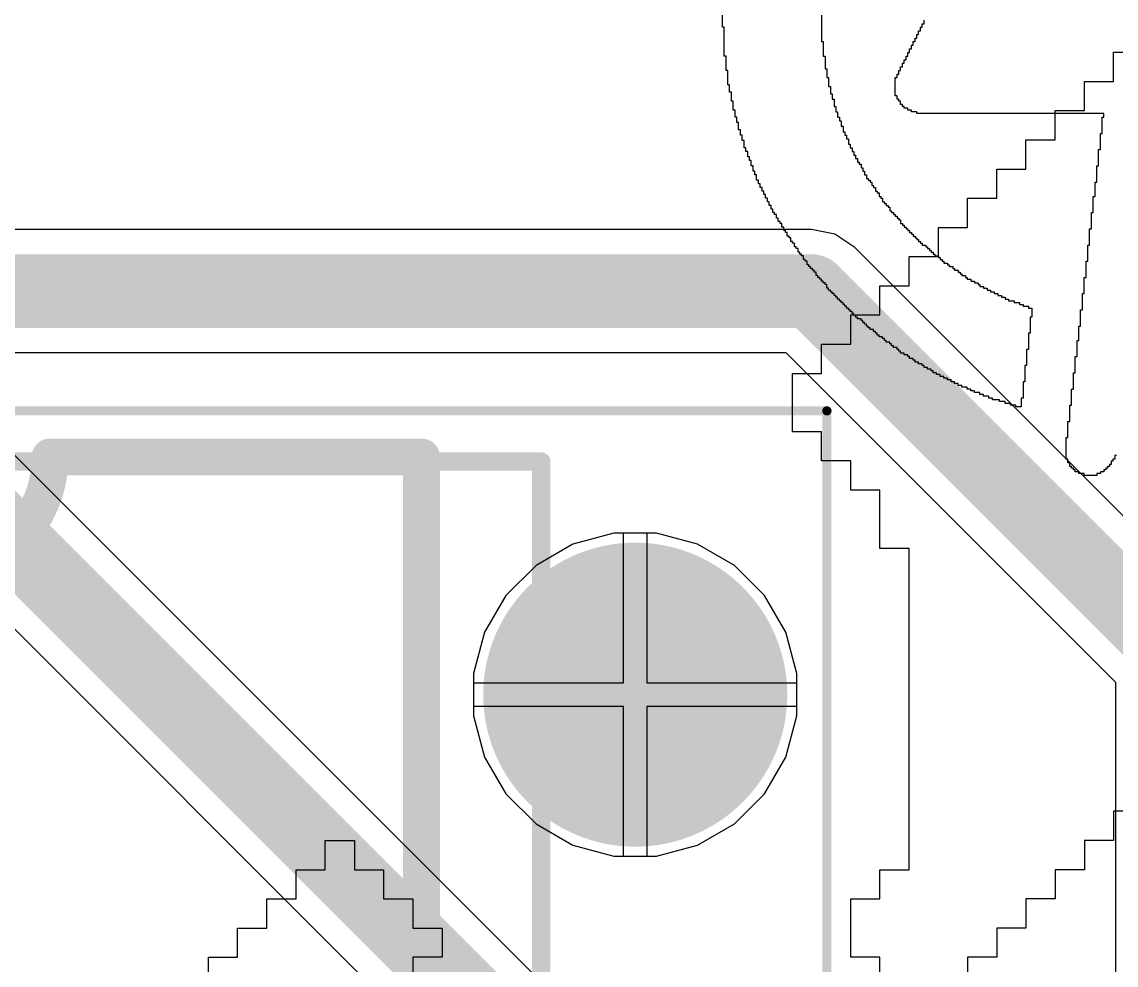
# Model space of a CAD drawing. Header units: inches. Extents: x 1.37 to 7.44, y 1.69 to 5.2.
# Drawn here: x 7.0268 to 7.2606, y 4.3048 to 4.5063 of the extents above; entities that cross this region are included whole.
import ezdxf

# ---------------------------------------------------------------- set-up
doc = ezdxf.new("R2010")
doc.units = ezdxf.units.IN
doc.header["$MEASUREMENT"] = 0
for name, color, linetype in [('Bottom Layer', 5, 'Continuous'), ('Bottom Overlay', 54, 'Continuous'), ('Bottom Solder', 6, 'Continuous'), ('Multi-Layer', 9, 'Continuous'), ('Pad Holes', 156, 'Continuous'), ('Top 3D Body', 56, 'Continuous'), ('Top Courtyard', 56, 'Continuous'), ('Top Layer', 1, 'Continuous'), ('Top Overlay', 2, 'Continuous'), ('Top Solder', 216, 'Continuous')]:
    doc.layers.add(name, color=color, linetype=linetype)

# ---------------------------------------------------------------- blocks, each defined once
blk = doc.blocks.new('P0008A_10')
at = {"layer": 'Bottom Layer'}
h = blk.add_hatch(color=5, dxfattribs=at)
edge = h.paths.add_edge_path()
edge.add_arc((0.15, 0.15), 0.02953, 0, 360)
at = {"layer": 'Bottom Solder'}
h = blk.add_hatch(color=6, dxfattribs=at)
edge = h.paths.add_edge_path()
edge.add_arc((0.15, 0.15), 0.03248, 0, 360)
at = {"layer": 'Multi-Layer'}
h = blk.add_hatch(color=9, dxfattribs=at)
edge = h.paths.add_edge_path()
edge.add_arc((0.15, 0.15), 0.02953, 0, 360)
at = {"layer": 'Pad Holes'}
h = blk.add_hatch(color=7, dxfattribs=at)
edge = h.paths.add_edge_path()
edge.add_arc((0.15, 0.15), 0.01772, 0, 360)
at = {"layer": 'Top Layer'}
h = blk.add_hatch(color=1, dxfattribs=at)
edge = h.paths.add_edge_path()
edge.add_arc((0.15, 0.15), 0.02953, 0, 360)
at = {"layer": 'Top Solder'}
h = blk.add_hatch(color=216, dxfattribs=at)
edge = h.paths.add_edge_path()
edge.add_arc((0.15, 0.15), 0.03248, 0, 360)
at = {"layer": 'Top 3D Body'}
for points in [[(-0.12992, 0.1998, 0.00394, 0.00394, 0), (0.12992, 0.1998, 0.00394, 0.00394, 0)], [(0.12992, -0.1998, 0.00394, 0.00394, 0), (0.12992, 0.1998, 0.00394, 0.00394, 0)]]:
    blk.add_lwpolyline(points, format="xyseb", dxfattribs=at)
blk.add_lwpolyline([(0.12894, 0.1998, 0.00197, 0.00197, 1), (0.13091, 0.1998, 0.00197, 0.00197, 1)], format="xyseb", close=True, dxfattribs=at)
blk.add_lwpolyline([(0.12894, 0.1998, 0.00197, 0.00197, 1), (0.13091, 0.1998, 0.00197, 0.00197, 1)], format="xyseb", close=True, dxfattribs=at)
at = {"layer": 'Top Courtyard'}
for points in [[(-0.19094, 0.21063, 0.00197, 0.00197, 0), (0.19094, 0.21063, 0.00197, 0.00197, 0)], [(0.19094, -0.21063, 0.00197, 0.00197, 0), (0.19094, 0.21063, 0.00197, 0.00197, 0)]]:
    blk.add_lwpolyline(points, format="xyseb", dxfattribs=at)
blk.add_lwpolyline([(0.19045, 0.21063, 0.000984, 0.000984, 1), (0.19144, 0.21063, 0.000984, 0.000984, 1)], format="xyseb", close=True, dxfattribs=at)
blk.add_lwpolyline([(0.19045, 0.21063, 0.000984, 0.000984, 1), (0.19144, 0.21063, 0.000984, 0.000984, 1)], format="xyseb", close=True, dxfattribs=at)
at = {"layer": 'Top Overlay'}
for points in [[(0.025, 0.20079, 0.00787, 0.00787, -1), (-0.025, 0.20079, 0.00787, 0.00787, 0)], [(0.025, 0.20079, 0.00787, 0.00787, 0), (0.10433, 0.20079, 0.00787, 0.00787, 0)], [(0.10433, -0.20079, 0.00787, 0.00787, 0), (0.10433, 0.20079, 0.00787, 0.00787, 0)]]:
    blk.add_lwpolyline(points, format="xyseb", dxfattribs=at)
for points in [[(0.02303, 0.20079, 0.00394, 0.00394, 1), (0.02697, 0.20079, 0.00394, 0.00394, 1)], [(0.02303, 0.20079, 0.00394, 0.00394, 1), (0.02697, 0.20079, 0.00394, 0.00394, 1)], [(0.10236, 0.20079, 0.00394, 0.00394, 1), (0.1063, 0.20079, 0.00394, 0.00394, 1)], [(0.10236, 0.20079, 0.00394, 0.00394, 1), (0.1063, 0.20079, 0.00394, 0.00394, 1)]]:
    blk.add_lwpolyline(points, format="xyseb", close=True, dxfattribs=at)

msp = doc.modelspace()

# ---------------------------------------------------------------- linework, layer by layer
at = {"layer": 'Bottom Layer'}
for p, q in [((7.14437, 4.29467), (7.02474, 4.4143)), ((7.00233, 4.39958), (7.1258, 4.27611)), ((7.15333, 4.39713), (7.14455, 4.39477)), ((7.16242, 4.39713), (7.15333, 4.39713)), ((7.1712, 4.39477), (7.16242, 4.39713)), ((7.14455, 4.39477), (7.13667, 4.39023)), ((7.17907, 4.39023), (7.1712, 4.39477)), ((7.13667, 4.39023), (7.13025, 4.3838)), ((7.1855, 4.3838), (7.17907, 4.39023)), ((7.13025, 4.3838), (7.1257, 4.37593)), ((7.19005, 4.37593), (7.1855, 4.3838)), ((7.1257, 4.37593), (7.12335, 4.36714)), ((7.1924, 4.36714), (7.19005, 4.37593)), ((7.12335, 4.36714), (7.12335, 4.35805)), ((7.1924, 4.35805), (7.1924, 4.36714)), ((7.12335, 4.35805), (7.1257, 4.34927)), ((7.19005, 4.34927), (7.1924, 4.35805)), ((7.1257, 4.34927), (7.13025, 4.3414)), ((7.1855, 4.3414), (7.19005, 4.34927)), ((7.13025, 4.3414), (7.13667, 4.33497)), ((7.17907, 4.33497), (7.1855, 4.3414)), ((7.13667, 4.33497), (7.14455, 4.33042)), ((7.1712, 4.33042), (7.17907, 4.33497)), ((7.14455, 4.33042), (7.15333, 4.32807)), ((7.16242, 4.32807), (7.1712, 4.33042)), ((7.15333, 4.32807), (7.16242, 4.32807))]:
    msp.add_line(p, q, dxfattribs=at)
msp.add_lwpolyline([(7.01161, 4.40886, 0.01575, 0.01575, 0), (7.15787, 4.2626, 0.01575, 0.01575, 0)], format="xyseb", dxfattribs=at)
at = {"layer": 'Bottom Overlay'}
for p, q in [((7.26005, 4.49362), (7.26005, 4.49985)), ((7.26005, 4.49985), (7.26629, 4.49985)), ((7.25382, 4.48738), (7.25382, 4.49362)), ((7.25382, 4.49362), (7.26005, 4.49362)), ((7.24758, 4.48114), (7.24758, 4.48738)), ((7.24758, 4.48738), (7.25382, 4.48738)), ((7.24134, 4.4749), (7.24134, 4.48114)), ((7.24134, 4.48114), (7.24758, 4.48114)), ((7.2351, 4.46867), (7.2351, 4.4749)), ((7.2351, 4.4749), (7.24134, 4.4749)), ((7.22886, 4.46243), (7.22886, 4.46867)), ((7.22886, 4.46867), (7.2351, 4.46867)), ((7.22263, 4.45619), (7.22263, 4.46243)), ((7.22263, 4.46243), (7.22886, 4.46243)), ((7.21639, 4.44995), (7.21639, 4.45619)), ((7.21639, 4.45619), (7.22263, 4.45619)), ((7.21015, 4.44372), (7.21015, 4.44995)), ((7.21015, 4.44995), (7.21639, 4.44995)), ((7.20391, 4.43748), (7.20391, 4.44372)), ((7.20391, 4.44372), (7.21015, 4.44372)), ((7.19768, 4.43124), (7.19768, 4.43748)), ((7.19768, 4.43748), (7.20391, 4.43748)), ((7.19144, 4.41876), (7.19144, 4.43124)), ((7.19144, 4.43124), (7.19768, 4.43124)), ((7.19768, 4.41876), (7.19144, 4.41876)), ((7.19768, 4.41253), (7.19768, 4.41876)), ((7.20391, 4.41253), (7.19768, 4.41253)), ((7.20391, 4.40629), (7.20391, 4.41253)), ((7.21015, 4.40629), (7.20391, 4.40629)), ((7.21015, 4.39381), (7.21015, 4.40629)), ((7.21639, 4.39381), (7.21015, 4.39381)), ((7.21639, 4.3252), (7.21639, 4.39381)), ((7.26629, 4.33768), (7.26005, 4.33768)), ((7.26005, 4.33768), (7.26005, 4.33144)), ((7.09164, 4.3252), (7.09164, 4.33144)), ((7.09164, 4.33144), (7.09787, 4.33144)), ((7.09787, 4.33144), (7.09787, 4.3252)), ((7.26005, 4.33144), (7.25382, 4.33144)), ((7.25382, 4.33144), (7.25382, 4.3252)), ((7.0854, 4.31896), (7.0854, 4.3252)), ((7.0854, 4.3252), (7.09164, 4.3252)), ((7.09787, 4.3252), (7.10411, 4.3252)), ((7.10411, 4.3252), (7.10411, 4.31896)), ((7.21015, 4.31896), (7.21015, 4.3252)), ((7.21015, 4.3252), (7.21639, 4.3252)), ((7.25382, 4.3252), (7.24758, 4.3252)), ((7.24758, 4.3252), (7.24758, 4.31896)), ((7.07916, 4.31272), (7.07916, 4.31896)), ((7.07916, 4.31896), (7.0854, 4.31896)), ((7.10411, 4.31896), (7.11035, 4.31896)), ((7.11035, 4.31896), (7.11035, 4.31272)), ((7.20391, 4.30649), (7.20391, 4.31896)), ((7.20391, 4.31896), (7.21015, 4.31896)), ((7.24758, 4.31896), (7.24134, 4.31896)), ((7.24134, 4.31896), (7.24134, 4.31272)), ((7.07292, 4.30649), (7.07292, 4.31272)), ((7.07292, 4.31272), (7.07916, 4.31272)), ((7.11035, 4.31272), (7.11659, 4.31272)), ((7.11659, 4.31272), (7.11659, 4.30649)), ((7.24134, 4.31272), (7.2351, 4.31272)), ((7.2351, 4.31272), (7.2351, 4.30649)), ((7.06669, 4.30025), (7.06669, 4.30649)), ((7.06669, 4.30649), (7.07292, 4.30649)), ((7.11659, 4.30649), (7.11035, 4.30649)), ((7.11035, 4.30649), (7.11035, 4.30025)), ((7.21015, 4.30649), (7.20391, 4.30649)), ((7.21015, 4.30025), (7.21015, 4.30649)), ((7.2351, 4.30649), (7.22886, 4.30649)), ((7.22886, 4.30649), (7.22886, 4.30025))]:
    msp.add_line(p, q, dxfattribs=at)
at = {"layer": 'Top Layer'}
for p, q in [((7.1955, 4.46195), (6.94409, 4.46195)), ((7.20052, 4.46095), (7.1955, 4.46195)), ((7.20478, 4.4581), (7.20052, 4.46095)), ((7.2829, 4.37998), (7.20478, 4.4581)), ((6.94953, 4.43569), (7.19006, 4.43569)), ((7.19006, 4.43569), (7.2605, 4.36526)), ((7.15333, 4.39713), (7.14455, 4.39477)), ((7.15537, 4.39713), (7.15333, 4.39713)), ((7.15537, 4.3651), (7.15537, 4.39713)), ((7.16242, 4.39713), (7.16037, 4.39713)), ((7.16037, 4.39713), (7.16037, 4.3651)), ((7.1712, 4.39477), (7.16242, 4.39713)), ((7.14455, 4.39477), (7.13667, 4.39023)), ((7.17907, 4.39023), (7.1712, 4.39477)), ((7.13667, 4.39023), (7.13025, 4.3838)), ((7.1855, 4.3838), (7.17907, 4.39023)), ((7.13025, 4.3838), (7.1257, 4.37593)), ((7.19005, 4.37593), (7.1855, 4.3838)), ((7.1257, 4.37593), (7.12335, 4.36714)), ((7.1924, 4.36714), (7.19005, 4.37593)), ((7.12335, 4.36714), (7.12335, 4.3651)), ((7.1924, 4.3651), (7.1924, 4.36714)), ((7.12335, 4.3651), (7.15537, 4.3651)), ((7.16037, 4.3651), (7.1924, 4.3651)), ((7.2605, 4.36526), (7.2605, 4.25436)), ((7.15537, 4.3601), (7.12335, 4.3601)), ((7.12335, 4.3601), (7.12335, 4.35805)), ((7.15537, 4.32807), (7.15537, 4.3601)), ((7.1924, 4.3601), (7.16037, 4.3601)), ((7.16037, 4.3601), (7.16037, 4.32807)), ((7.1924, 4.35805), (7.1924, 4.3601)), ((7.12335, 4.35805), (7.1257, 4.34927)), ((7.19005, 4.34927), (7.1924, 4.35805)), ((7.1257, 4.34927), (7.13025, 4.3414)), ((7.1855, 4.3414), (7.19005, 4.34927)), ((7.13025, 4.3414), (7.13667, 4.33497)), ((7.17907, 4.33497), (7.1855, 4.3414)), ((7.13667, 4.33497), (7.14455, 4.33042)), ((7.1712, 4.33042), (7.17907, 4.33497)), ((7.14455, 4.33042), (7.15333, 4.32807)), ((7.16242, 4.32807), (7.1712, 4.33042)), ((7.15333, 4.32807), (7.15537, 4.32807)), ((7.16037, 4.32807), (7.16242, 4.32807))]:
    msp.add_line(p, q, dxfattribs=at)
for points in [[(6.94409, 4.44882, 0.01575, 0.01575, 0), (7.1955, 4.44882, 0.01575, 0.01575, 0)], [(7.1955, 4.44882, 0.01575, 0.01575, 0), (7.27362, 4.3707, 0.01575, 0.01575, 0)]]:
    msp.add_lwpolyline(points, format="xyseb", dxfattribs=at)
msp.add_lwpolyline([(7.19156, 4.44882, 0.00787, 0.00787, 1), (7.19944, 4.44882, 0.00787, 0.00787, 1)], format="xyseb", close=True, dxfattribs=at)
msp.add_lwpolyline([(7.19156, 4.44882, 0.00787, 0.00787, 1), (7.19944, 4.44882, 0.00787, 0.00787, 1)], format="xyseb", close=True, dxfattribs=at)
at = {"layer": 'Top Overlay'}
for p, q in [((7.19765, 4.51364), (7.19765, 4.50211)), ((7.1765, 4.50518), (7.1765, 4.51018)), ((7.17689, 4.50518), (7.1765, 4.50518)), ((7.17689, 4.49903), (7.17689, 4.50518)), ((7.2188, 4.50441), (7.2188, 4.50518)), ((7.2188, 4.50518), (7.21918, 4.50518)), ((7.21918, 4.50518), (7.21918, 4.50595)), ((7.21918, 4.50595), (7.21957, 4.50595)), ((7.21957, 4.50595), (7.21957, 4.50672)), ((7.21764, 4.50211), (7.21764, 4.50288)), ((7.21764, 4.50288), (7.21803, 4.50288)), ((7.21803, 4.50288), (7.21803, 4.50364)), ((7.21803, 4.50364), (7.21841, 4.50364)), ((7.21841, 4.50364), (7.21841, 4.50441)), ((7.21841, 4.50441), (7.2188, 4.50441)), ((7.19765, 4.50211), (7.19803, 4.50211)), ((7.19803, 4.50211), (7.19803, 4.49903)), ((7.21649, 4.4998), (7.21649, 4.50057)), ((7.21649, 4.50057), (7.21687, 4.50057)), ((7.21687, 4.50057), (7.21687, 4.50134)), ((7.21687, 4.50134), (7.21726, 4.50134)), ((7.21726, 4.50134), (7.21726, 4.50211)), ((7.21726, 4.50211), (7.21764, 4.50211)), ((7.17727, 4.49903), (7.17689, 4.49903)), ((7.17727, 4.49596), (7.17727, 4.49903)), ((7.19803, 4.49903), (7.19842, 4.49903)), ((7.19842, 4.49903), (7.19842, 4.49634)), ((7.21534, 4.49749), (7.21534, 4.49826)), ((7.21534, 4.49826), (7.21572, 4.49826)), ((7.21572, 4.49826), (7.21572, 4.49903)), ((7.21572, 4.49903), (7.2161, 4.49903)), ((7.2161, 4.49903), (7.2161, 4.4998)), ((7.2161, 4.4998), (7.21649, 4.4998)), ((7.17766, 4.49596), (7.17727, 4.49596)), ((7.17766, 4.49288), (7.17766, 4.49596)), ((7.19842, 4.49634), (7.1988, 4.49634)), ((7.1988, 4.49634), (7.1988, 4.49442)), ((7.21418, 4.49519), (7.21418, 4.49596)), ((7.21418, 4.49596), (7.21457, 4.49596)), ((7.21457, 4.49596), (7.21457, 4.49672)), ((7.21457, 4.49672), (7.21495, 4.49672)), ((7.21495, 4.49672), (7.21495, 4.49749)), ((7.21495, 4.49749), (7.21534, 4.49749)), ((7.1988, 4.49442), (7.19919, 4.49442)), ((7.19919, 4.49442), (7.19919, 4.4925)), ((7.21341, 4.49057), (7.21341, 4.49442)), ((7.21341, 4.49442), (7.2138, 4.49442)), ((7.2138, 4.49442), (7.2138, 4.49519)), ((7.2138, 4.49519), (7.21418, 4.49519)), ((7.17804, 4.49288), (7.17766, 4.49288)), ((7.17804, 4.49134), (7.17804, 4.49288)), ((7.17843, 4.49134), (7.17804, 4.49134)), ((7.17843, 4.48942), (7.17843, 4.49134)), ((7.19919, 4.4925), (7.19957, 4.4925)), ((7.19957, 4.4925), (7.19957, 4.49096)), ((7.19957, 4.49096), (7.19996, 4.49096)), ((7.19996, 4.49096), (7.19996, 4.4898)), ((7.2138, 4.49057), (7.21341, 4.49057)), ((7.2138, 4.4898), (7.2138, 4.49057)), ((7.17881, 4.48942), (7.17843, 4.48942)), ((7.17881, 4.4875), (7.17881, 4.48942)), ((7.19996, 4.4898), (7.20034, 4.4898)), ((7.20034, 4.4898), (7.20034, 4.48827)), ((7.20034, 4.48827), (7.20073, 4.48827)), ((7.20073, 4.48827), (7.20073, 4.48711)), ((7.21418, 4.4898), (7.2138, 4.4898)), ((7.21418, 4.48942), (7.21418, 4.4898)), ((7.21457, 4.48942), (7.21418, 4.48942)), ((7.21457, 4.48865), (7.21457, 4.48942)), ((7.21495, 4.48865), (7.21457, 4.48865)), ((7.21495, 4.48827), (7.21495, 4.48865)), ((7.21534, 4.48827), (7.21495, 4.48827)), ((7.21534, 4.48788), (7.21534, 4.48827)), ((7.1792, 4.4875), (7.17881, 4.4875)), ((7.1792, 4.48596), (7.1792, 4.4875)), ((7.17958, 4.48596), (7.1792, 4.48596)), ((7.17958, 4.48481), (7.17958, 4.48596)), ((7.20073, 4.48711), (7.20111, 4.48711)), ((7.20111, 4.48711), (7.20111, 4.48596)), ((7.20111, 4.48596), (7.20149, 4.48596)), ((7.20149, 4.48596), (7.20149, 4.48519)), ((7.2161, 4.48788), (7.21534, 4.48788)), ((7.2161, 4.4875), (7.2161, 4.48788)), ((7.21687, 4.4875), (7.2161, 4.4875)), ((7.21687, 4.48711), (7.21687, 4.4875)), ((7.21803, 4.48711), (7.21687, 4.48711)), ((7.21803, 4.48673), (7.21803, 4.48711)), ((7.25801, 4.48673), (7.21803, 4.48673)), ((7.25763, 4.4825), (7.25763, 4.48596)), ((7.25763, 4.48596), (7.25801, 4.48596)), ((7.25801, 4.48596), (7.25801, 4.48673)), ((7.17996, 4.48481), (7.17958, 4.48481)), ((7.17996, 4.48327), (7.17996, 4.48481)), ((7.20149, 4.48519), (7.20188, 4.48519)), ((7.20188, 4.48519), (7.20188, 4.48404)), ((7.20188, 4.48404), (7.20226, 4.48404)), ((7.20226, 4.48404), (7.20226, 4.48288)), ((7.18035, 4.48327), (7.17996, 4.48327)), ((7.18035, 4.48211), (7.18035, 4.48327)), ((7.18073, 4.48211), (7.18035, 4.48211)), ((7.18073, 4.48096), (7.18073, 4.48211)), ((7.20226, 4.48288), (7.20265, 4.48288)), ((7.20265, 4.48288), (7.20265, 4.48211)), ((7.20265, 4.48211), (7.20303, 4.48211)), ((7.20303, 4.48211), (7.20303, 4.48135)), ((7.20303, 4.48135), (7.20342, 4.48135)), ((7.20342, 4.48135), (7.20342, 4.48019)), ((7.25724, 4.47904), (7.25724, 4.4825)), ((7.25724, 4.4825), (7.25763, 4.4825)), ((7.18112, 4.48096), (7.18073, 4.48096)), ((7.18112, 4.47942), (7.18112, 4.48096)), ((7.1815, 4.47942), (7.18112, 4.47942)), ((7.1815, 4.47865), (7.1815, 4.47942)), ((7.20342, 4.48019), (7.2038, 4.48019)), ((7.2038, 4.48019), (7.2038, 4.47942)), ((7.2038, 4.47942), (7.20419, 4.47942)), ((7.20419, 4.47942), (7.20419, 4.47865)), ((7.25686, 4.47558), (7.25686, 4.47904)), ((7.25686, 4.47904), (7.25724, 4.47904)), ((7.18189, 4.47865), (7.1815, 4.47865)), ((7.18189, 4.4775), (7.18189, 4.47865)), ((7.18227, 4.4775), (7.18189, 4.4775)), ((7.18227, 4.47673), (7.18227, 4.4775)), ((7.18266, 4.47673), (7.18227, 4.47673)), ((7.18266, 4.47558), (7.18266, 4.47673)), ((7.20419, 4.47865), (7.20457, 4.47865)), ((7.20457, 4.47865), (7.20457, 4.47789)), ((7.20457, 4.47789), (7.20496, 4.47789)), ((7.20496, 4.47789), (7.20496, 4.47712)), ((7.20496, 4.47712), (7.20534, 4.47712)), ((7.20534, 4.47712), (7.20534, 4.47635)), ((7.18304, 4.47558), (7.18266, 4.47558)), ((7.18304, 4.47442), (7.18304, 4.47558)), ((7.18342, 4.47442), (7.18304, 4.47442)), ((7.18342, 4.47366), (7.18342, 4.47442)), ((7.20534, 4.47635), (7.20572, 4.47635)), ((7.20572, 4.47635), (7.20572, 4.47596)), ((7.20572, 4.47596), (7.20611, 4.47596)), ((7.20611, 4.47596), (7.20611, 4.47519)), ((7.20611, 4.47519), (7.20649, 4.47519)), ((7.20649, 4.47519), (7.20649, 4.47442)), ((7.20649, 4.47442), (7.20688, 4.47442)), ((7.20688, 4.47442), (7.20688, 4.47366)), ((7.25647, 4.47212), (7.25647, 4.47558)), ((7.25647, 4.47558), (7.25686, 4.47558)), ((7.18381, 4.47366), (7.18342, 4.47366)), ((7.18381, 4.4725), (7.18381, 4.47366)), ((7.18419, 4.4725), (7.18381, 4.4725)), ((7.18419, 4.47173), (7.18419, 4.4725)), ((7.20688, 4.47366), (7.20726, 4.47366)), ((7.20726, 4.47366), (7.20726, 4.47289)), ((7.20726, 4.47289), (7.20765, 4.47289)), ((7.20765, 4.47289), (7.20765, 4.4725)), ((7.20765, 4.4725), (7.20803, 4.4725)), ((7.20803, 4.4725), (7.20803, 4.47212)), ((7.20803, 4.47212), (7.20842, 4.47212)), ((7.20842, 4.47212), (7.20842, 4.47135)), ((7.25609, 4.46904), (7.25609, 4.47212)), ((7.25609, 4.47212), (7.25647, 4.47212)), ((7.18458, 4.47173), (7.18419, 4.47173)), ((7.18458, 4.47096), (7.18458, 4.47173)), ((7.18496, 4.47096), (7.18458, 4.47096)), ((7.18496, 4.4702), (7.18496, 4.47096)), ((7.18535, 4.4702), (7.18496, 4.4702)), ((7.18535, 4.46943), (7.18535, 4.4702)), ((7.20842, 4.47135), (7.2088, 4.47135)), ((7.2088, 4.47135), (7.2088, 4.47096)), ((7.2088, 4.47096), (7.20918, 4.47096)), ((7.20918, 4.47096), (7.20918, 4.4702)), ((7.20918, 4.4702), (7.20957, 4.4702)), ((7.20957, 4.4702), (7.20957, 4.46981)), ((7.20957, 4.46981), (7.20995, 4.46981)), ((7.20995, 4.46981), (7.20995, 4.46904)), ((7.18573, 4.46943), (7.18535, 4.46943)), ((7.18573, 4.46866), (7.18573, 4.46943)), ((7.18612, 4.46866), (7.18573, 4.46866)), ((7.18612, 4.46789), (7.18612, 4.46866)), ((7.1865, 4.46789), (7.18612, 4.46789)), ((7.1865, 4.46712), (7.1865, 4.46789)), ((7.20995, 4.46904), (7.21034, 4.46904)), ((7.21034, 4.46904), (7.21034, 4.46866)), ((7.21034, 4.46866), (7.21072, 4.46866)), ((7.21072, 4.46866), (7.21072, 4.46789)), ((7.21072, 4.46789), (7.21111, 4.46789)), ((7.21111, 4.46789), (7.21111, 4.4675)), ((7.21111, 4.4675), (7.21149, 4.4675)), ((7.21149, 4.4675), (7.21149, 4.46712)), ((7.25571, 4.46558), (7.25571, 4.46904)), ((7.25571, 4.46904), (7.25609, 4.46904)), ((7.18688, 4.46712), (7.1865, 4.46712)), ((7.18688, 4.46635), (7.18688, 4.46712)), ((7.18727, 4.46635), (7.18688, 4.46635)), ((7.18727, 4.46558), (7.18727, 4.46635)), ((7.18765, 4.46558), (7.18727, 4.46558)), ((7.18765, 4.4652), (7.18765, 4.46558)), ((7.18804, 4.4652), (7.18765, 4.4652)), ((7.18804, 4.46443), (7.18804, 4.4652)), ((7.21149, 4.46712), (7.21188, 4.46712)), ((7.21188, 4.46712), (7.21188, 4.46674)), ((7.21188, 4.46674), (7.21226, 4.46674)), ((7.21226, 4.46674), (7.21226, 4.46597)), ((7.21226, 4.46597), (7.21264, 4.46597)), ((7.21264, 4.46597), (7.21264, 4.46558)), ((7.21264, 4.46558), (7.21303, 4.46558)), ((7.21303, 4.46558), (7.21303, 4.4652)), ((7.21303, 4.4652), (7.21341, 4.4652)), ((7.21341, 4.4652), (7.21341, 4.46481)), ((7.25532, 4.46212), (7.25532, 4.46558)), ((7.25532, 4.46558), (7.25571, 4.46558)), ((7.18842, 4.46443), (7.18804, 4.46443)), ((7.18842, 4.46366), (7.18842, 4.46443)), ((7.18881, 4.46366), (7.18842, 4.46366)), ((7.18881, 4.46328), (7.18881, 4.46366)), ((7.18919, 4.46328), (7.18881, 4.46328)), ((7.18919, 4.46251), (7.18919, 4.46328)), ((7.18958, 4.46251), (7.18919, 4.46251)), ((7.18958, 4.46174), (7.18958, 4.46251)), ((7.21341, 4.46481), (7.2138, 4.46481)), ((7.2138, 4.46481), (7.2138, 4.46443)), ((7.2138, 4.46443), (7.21418, 4.46443)), ((7.21418, 4.46443), (7.21418, 4.46404)), ((7.21418, 4.46404), (7.21457, 4.46404)), ((7.21457, 4.46404), (7.21457, 4.46328)), ((7.21457, 4.46328), (7.21495, 4.46328)), ((7.21495, 4.46328), (7.21495, 4.46289)), ((7.21495, 4.46289), (7.21534, 4.46289)), ((7.21534, 4.46289), (7.21534, 4.46251)), ((7.21534, 4.46251), (7.21572, 4.46251)), ((7.21572, 4.46251), (7.21572, 4.46212)), ((7.18996, 4.46174), (7.18958, 4.46174)), ((7.18996, 4.46135), (7.18996, 4.46174)), ((7.19035, 4.46135), (7.18996, 4.46135)), ((7.19035, 4.46058), (7.19035, 4.46135)), ((7.19073, 4.46058), (7.19035, 4.46058)), ((7.19073, 4.4602), (7.19073, 4.46058)), ((7.19111, 4.4602), (7.19073, 4.4602)), ((7.19111, 4.45943), (7.19111, 4.4602)), ((7.21572, 4.46212), (7.2161, 4.46212)), ((7.2161, 4.46212), (7.2161, 4.46174)), ((7.2161, 4.46174), (7.21649, 4.46174)), ((7.21649, 4.46174), (7.21649, 4.46135)), ((7.21649, 4.46135), (7.21687, 4.46135)), ((7.21687, 4.46135), (7.21687, 4.46097)), ((7.21687, 4.46097), (7.21726, 4.46097)), ((7.21726, 4.46097), (7.21726, 4.46058)), ((7.21726, 4.46058), (7.21764, 4.46058)), ((7.21764, 4.46058), (7.21764, 4.4602)), ((7.21764, 4.4602), (7.21803, 4.4602)), ((7.21803, 4.4602), (7.21803, 4.45981)), ((7.25494, 4.45866), (7.25494, 4.46212)), ((7.25494, 4.46212), (7.25532, 4.46212)), ((7.1915, 4.45943), (7.19111, 4.45943)), ((7.1915, 4.45905), (7.1915, 4.45943)), ((7.19188, 4.45905), (7.1915, 4.45905)), ((7.19188, 4.45828), (7.19188, 4.45905)), ((7.19227, 4.45828), (7.19188, 4.45828)), ((7.19227, 4.45789), (7.19227, 4.45828)), ((7.19265, 4.45789), (7.19227, 4.45789)), ((7.19265, 4.45712), (7.19265, 4.45789)), ((7.21803, 4.45981), (7.21841, 4.45981)), ((7.21841, 4.45981), (7.21841, 4.45943)), ((7.21841, 4.45943), (7.2188, 4.45943)), ((7.2188, 4.45943), (7.2188, 4.45905)), ((7.2188, 4.45905), (7.21918, 4.45905)), ((7.21918, 4.45905), (7.21918, 4.45866)), ((7.21918, 4.45866), (7.21995, 4.45866)), ((7.21995, 4.45866), (7.21995, 4.45828)), ((7.21995, 4.45828), (7.22033, 4.45828)), ((7.22033, 4.45828), (7.22033, 4.45789)), ((7.22033, 4.45789), (7.22072, 4.45789)), ((7.22072, 4.45789), (7.22072, 4.45751)), ((7.25455, 4.4552), (7.25455, 4.45866)), ((7.25455, 4.45866), (7.25494, 4.45866)), ((7.19304, 4.45712), (7.19265, 4.45712)), ((7.19304, 4.45674), (7.19304, 4.45712)), ((7.19342, 4.45674), (7.19304, 4.45674)), ((7.19342, 4.45635), (7.19342, 4.45674)), ((7.19381, 4.45635), (7.19342, 4.45635)), ((7.19381, 4.45559), (7.19381, 4.45635)), ((7.19419, 4.45559), (7.19381, 4.45559)), ((7.19419, 4.4552), (7.19419, 4.45559)), ((7.22072, 4.45751), (7.2211, 4.45751)), ((7.2211, 4.45751), (7.2211, 4.45712)), ((7.2211, 4.45712), (7.22149, 4.45712)), ((7.22149, 4.45712), (7.22149, 4.45674)), ((7.22149, 4.45674), (7.22187, 4.45674)), ((7.22187, 4.45674), (7.22187, 4.45635)), ((7.22187, 4.45635), (7.22264, 4.45635)), ((7.22264, 4.45635), (7.22264, 4.45597)), ((7.22264, 4.45597), (7.22303, 4.45597)), ((7.22303, 4.45597), (7.22303, 4.45559)), ((7.22303, 4.45559), (7.22341, 4.45559)), ((7.22341, 4.45559), (7.22341, 4.4552)), ((7.19457, 4.4552), (7.19419, 4.4552)), ((7.19457, 4.45443), (7.19457, 4.4552)), ((7.19496, 4.45443), (7.19457, 4.45443)), ((7.19496, 4.45405), (7.19496, 4.45443)), ((7.19534, 4.45405), (7.19496, 4.45405)), ((7.19534, 4.45366), (7.19534, 4.45405)), ((7.19573, 4.45366), (7.19534, 4.45366)), ((7.19573, 4.45328), (7.19573, 4.45366)), ((7.19611, 4.45328), (7.19573, 4.45328)), ((7.19611, 4.45289), (7.19611, 4.45328)), ((7.22341, 4.4552), (7.22379, 4.4552)), ((7.22379, 4.4552), (7.22379, 4.45482)), ((7.22379, 4.45482), (7.22456, 4.45482)), ((7.22456, 4.45482), (7.22456, 4.45443)), ((7.22456, 4.45443), (7.22495, 4.45443)), ((7.22495, 4.45443), (7.22495, 4.45405)), ((7.22495, 4.45405), (7.22572, 4.45405)), ((7.22572, 4.45405), (7.22572, 4.45366)), ((7.22572, 4.45366), (7.2261, 4.45366)), ((7.2261, 4.45366), (7.2261, 4.45328)), ((7.2261, 4.45328), (7.22687, 4.45328)), ((7.22687, 4.45328), (7.22687, 4.45289)), ((7.25417, 4.45174), (7.25417, 4.4552)), ((7.25417, 4.4552), (7.25455, 4.4552)), ((7.1965, 4.45289), (7.19611, 4.45289)), ((7.1965, 4.45213), (7.1965, 4.45289)), ((7.19688, 4.45213), (7.1965, 4.45213)), ((7.19688, 4.45174), (7.19688, 4.45213)), ((7.19727, 4.45174), (7.19688, 4.45174)), ((7.19727, 4.45136), (7.19727, 4.45174)), ((7.19765, 4.45136), (7.19727, 4.45136)), ((7.19765, 4.45097), (7.19765, 4.45136)), ((7.19803, 4.45097), (7.19765, 4.45097)), ((7.19803, 4.45059), (7.19803, 4.45097)), ((7.22687, 4.45289), (7.22725, 4.45289)), ((7.22725, 4.45289), (7.22725, 4.45251)), ((7.22725, 4.45251), (7.22764, 4.45251)), ((7.22764, 4.45251), (7.22764, 4.45213)), ((7.22764, 4.45213), (7.22841, 4.45213)), ((7.22841, 4.45213), (7.22841, 4.45174)), ((7.22841, 4.45174), (7.22879, 4.45174)), ((7.22879, 4.45174), (7.22879, 4.45136)), ((7.22879, 4.45136), (7.22956, 4.45136)), ((7.22956, 4.45136), (7.22956, 4.45097)), ((7.22956, 4.45097), (7.23033, 4.45097)), ((7.23033, 4.45097), (7.23033, 4.45059)), ((7.25378, 4.44828), (7.25378, 4.45174)), ((7.25378, 4.45174), (7.25417, 4.45174)), ((7.19842, 4.45059), (7.19803, 4.45059)), ((7.19842, 4.4502), (7.19842, 4.45059)), ((7.1988, 4.4502), (7.19842, 4.4502)), ((7.1988, 4.44943), (7.1988, 4.4502)), ((7.19919, 4.44943), (7.1988, 4.44943)), ((7.19919, 4.44905), (7.19919, 4.44943)), ((7.19957, 4.44905), (7.19919, 4.44905)), ((7.19957, 4.44867), (7.19957, 4.44905)), ((7.19996, 4.44867), (7.19957, 4.44867)), ((7.19996, 4.44828), (7.19996, 4.44867)), ((7.23033, 4.45059), (7.2311, 4.45059)), ((7.2311, 4.45059), (7.2311, 4.4502)), ((7.2311, 4.4502), (7.23148, 4.4502)), ((7.23148, 4.4502), (7.23148, 4.44982)), ((7.23148, 4.44982), (7.23225, 4.44982)), ((7.23225, 4.44982), (7.23225, 4.44943)), ((7.23225, 4.44943), (7.23302, 4.44943)), ((7.23302, 4.44943), (7.23302, 4.44905)), ((7.23302, 4.44905), (7.23379, 4.44905)), ((7.23379, 4.44905), (7.23379, 4.44867)), ((7.23379, 4.44867), (7.23456, 4.44867)), ((7.23456, 4.44867), (7.23456, 4.44828)), ((7.20034, 4.44828), (7.19996, 4.44828)), ((7.20034, 4.4479), (7.20034, 4.44828)), ((7.20073, 4.4479), (7.20034, 4.4479)), ((7.20073, 4.44751), (7.20073, 4.4479)), ((7.20111, 4.44751), (7.20073, 4.44751)), ((7.20111, 4.44713), (7.20111, 4.44751)), ((7.20149, 4.44713), (7.20111, 4.44713)), ((7.20149, 4.44674), (7.20149, 4.44713)), ((7.20188, 4.44674), (7.20149, 4.44674)), ((7.20188, 4.44636), (7.20188, 4.44674)), ((7.20226, 4.44636), (7.20188, 4.44636)), ((7.20226, 4.44597), (7.20226, 4.44636)), ((7.23456, 4.44828), (7.23533, 4.44828)), ((7.23533, 4.44828), (7.23533, 4.4479)), ((7.23533, 4.4479), (7.2361, 4.4479)), ((7.2361, 4.4479), (7.2361, 4.44751)), ((7.2361, 4.44751), (7.23687, 4.44751)), ((7.23687, 4.44751), (7.23687, 4.44713)), ((7.23687, 4.44713), (7.23764, 4.44713)), ((7.23764, 4.44713), (7.23764, 4.44674)), ((7.23764, 4.44674), (7.23879, 4.44674)), ((7.23879, 4.44674), (7.23879, 4.44636)), ((7.23879, 4.44636), (7.23994, 4.44636)), ((7.23994, 4.44636), (7.23994, 4.44597)), ((7.2534, 4.44482), (7.2534, 4.44828)), ((7.2534, 4.44828), (7.25378, 4.44828)), ((7.20265, 4.44597), (7.20226, 4.44597)), ((7.20265, 4.44559), (7.20265, 4.44597)), ((7.20303, 4.44559), (7.20265, 4.44559)), ((7.20303, 4.4452), (7.20303, 4.44559)), ((7.20342, 4.4452), (7.20303, 4.4452)), ((7.20342, 4.44482), (7.20342, 4.4452)), ((7.2038, 4.44482), (7.20342, 4.44482)), ((7.2038, 4.44444), (7.2038, 4.44482)), ((7.20419, 4.44444), (7.2038, 4.44444)), ((7.20419, 4.44405), (7.20419, 4.44444)), ((7.20457, 4.44405), (7.20419, 4.44405)), ((7.20457, 4.44367), (7.20457, 4.44405)), ((7.23994, 4.44597), (7.24071, 4.44597)), ((7.24071, 4.44597), (7.24071, 4.44559)), ((7.24071, 4.44559), (7.24186, 4.44559)), ((7.24186, 4.44559), (7.24186, 4.4452)), ((7.24186, 4.4452), (7.24263, 4.4452)), ((7.24263, 4.4452), (7.24263, 4.44328)), ((7.25301, 4.44136), (7.25301, 4.44482)), ((7.25301, 4.44482), (7.2534, 4.44482)), ((7.20496, 4.44367), (7.20457, 4.44367)), ((7.20496, 4.44328), (7.20496, 4.44367)), ((7.20534, 4.44328), (7.20496, 4.44328)), ((7.20534, 4.4429), (7.20534, 4.44328)), ((7.20611, 4.4429), (7.20534, 4.4429)), ((7.20611, 4.44251), (7.20611, 4.4429)), ((7.20649, 4.44251), (7.20611, 4.44251)), ((7.20649, 4.44213), (7.20649, 4.44251)), ((7.20688, 4.44213), (7.20649, 4.44213)), ((7.20688, 4.44174), (7.20688, 4.44213)), ((7.20726, 4.44174), (7.20688, 4.44174)), ((7.20726, 4.44136), (7.20726, 4.44174)), ((7.24263, 4.44328), (7.24225, 4.44328)), ((7.24225, 4.44328), (7.24225, 4.43982)), ((7.20765, 4.44136), (7.20726, 4.44136)), ((7.20765, 4.44098), (7.20765, 4.44136)), ((7.20803, 4.44098), (7.20765, 4.44098)), ((7.20803, 4.44059), (7.20803, 4.44098)), ((7.2088, 4.44059), (7.20803, 4.44059)), ((7.2088, 4.44021), (7.2088, 4.44059)), ((7.20918, 4.44021), (7.2088, 4.44021)), ((7.20918, 4.43982), (7.20918, 4.44021)), ((7.20957, 4.43982), (7.20918, 4.43982)), ((7.20957, 4.43944), (7.20957, 4.43982)), ((7.20995, 4.43944), (7.20957, 4.43944)), ((7.20995, 4.43905), (7.20995, 4.43944)), ((7.24225, 4.43982), (7.24186, 4.43982)), ((7.24186, 4.43982), (7.24186, 4.43636)), ((7.25263, 4.43828), (7.25263, 4.44136)), ((7.25263, 4.44136), (7.25301, 4.44136)), ((7.21072, 4.43905), (7.20995, 4.43905)), ((7.21072, 4.43867), (7.21072, 4.43905)), ((7.21111, 4.43867), (7.21072, 4.43867)), ((7.21111, 4.43828), (7.21111, 4.43867)), ((7.21149, 4.43828), (7.21111, 4.43828)), ((7.21149, 4.4379), (7.21149, 4.43828)), ((7.21226, 4.4379), (7.21149, 4.4379)), ((7.21226, 4.43752), (7.21226, 4.4379)), ((7.21264, 4.43752), (7.21226, 4.43752)), ((7.21264, 4.43713), (7.21264, 4.43752)), ((7.21303, 4.43713), (7.21264, 4.43713)), ((7.21303, 4.43675), (7.21303, 4.43713)), ((7.25225, 4.43482), (7.25225, 4.43828)), ((7.25225, 4.43828), (7.25263, 4.43828)), ((7.2138, 4.43675), (7.21303, 4.43675)), ((7.2138, 4.43636), (7.2138, 4.43675)), ((7.21418, 4.43636), (7.2138, 4.43636)), ((7.21418, 4.43598), (7.21418, 4.43636)), ((7.21457, 4.43598), (7.21418, 4.43598)), ((7.21457, 4.43559), (7.21457, 4.43598)), ((7.21534, 4.43559), (7.21457, 4.43559)), ((7.21534, 4.43521), (7.21534, 4.43559)), ((7.2161, 4.43521), (7.21534, 4.43521)), ((7.2161, 4.43482), (7.2161, 4.43521)), ((7.21649, 4.43482), (7.2161, 4.43482)), ((7.21649, 4.43444), (7.21649, 4.43482)), ((7.24186, 4.43636), (7.24148, 4.43636)), ((7.24148, 4.43636), (7.24148, 4.4329)), ((7.25186, 4.43136), (7.25186, 4.43482)), ((7.25186, 4.43482), (7.25225, 4.43482)), ((7.21726, 4.43444), (7.21649, 4.43444)), ((7.21726, 4.43406), (7.21726, 4.43444)), ((7.21764, 4.43406), (7.21726, 4.43406)), ((7.21764, 4.43367), (7.21764, 4.43406)), ((7.21841, 4.43367), (7.21764, 4.43367)), ((7.21841, 4.43329), (7.21841, 4.43367)), ((7.21918, 4.43329), (7.21841, 4.43329)), ((7.21918, 4.4329), (7.21918, 4.43329)), ((7.21957, 4.4329), (7.21918, 4.4329)), ((7.21957, 4.43252), (7.21957, 4.4329)), ((7.22033, 4.43252), (7.21957, 4.43252)), ((7.22033, 4.43213), (7.22033, 4.43252)), ((7.2211, 4.43213), (7.22033, 4.43213)), ((7.2211, 4.43175), (7.2211, 4.43213)), ((7.24148, 4.4329), (7.2411, 4.4329)), ((7.2411, 4.4329), (7.2411, 4.42944)), ((7.22149, 4.43175), (7.2211, 4.43175)), ((7.22149, 4.43136), (7.22149, 4.43175)), ((7.22226, 4.43136), (7.22149, 4.43136)), ((7.22226, 4.43098), (7.22226, 4.43136)), ((7.22303, 4.43098), (7.22226, 4.43098)), ((7.22303, 4.43059), (7.22303, 4.43098)), ((7.22379, 4.43059), (7.22303, 4.43059)), ((7.22379, 4.43021), (7.22379, 4.43059)), ((7.22456, 4.43021), (7.22379, 4.43021)), ((7.22456, 4.42983), (7.22456, 4.43021)), ((7.22533, 4.42983), (7.22456, 4.42983)), ((7.22533, 4.42944), (7.22533, 4.42983)), ((7.25148, 4.4279), (7.25148, 4.43136)), ((7.25148, 4.43136), (7.25186, 4.43136)), ((7.2261, 4.42944), (7.22533, 4.42944)), ((7.2261, 4.42906), (7.2261, 4.42944)), ((7.22687, 4.42906), (7.2261, 4.42906)), ((7.22687, 4.42867), (7.22687, 4.42906)), ((7.22764, 4.42867), (7.22687, 4.42867)), ((7.22764, 4.42829), (7.22764, 4.42867)), ((7.22879, 4.42829), (7.22764, 4.42829)), ((7.22879, 4.4279), (7.22879, 4.42829)), ((7.22956, 4.4279), (7.22879, 4.4279)), ((7.22956, 4.42752), (7.22956, 4.4279)), ((7.23033, 4.42752), (7.22956, 4.42752)), ((7.23033, 4.42713), (7.23033, 4.42752)), ((7.2411, 4.42944), (7.24071, 4.42944)), ((7.24071, 4.42944), (7.24071, 4.42598)), ((7.25109, 4.42444), (7.25109, 4.4279)), ((7.25109, 4.4279), (7.25148, 4.4279)), ((7.23148, 4.42713), (7.23033, 4.42713)), ((7.23148, 4.42675), (7.23148, 4.42713)), ((7.23225, 4.42675), (7.23148, 4.42675)), ((7.23225, 4.42637), (7.23225, 4.42675)), ((7.23341, 4.42637), (7.23225, 4.42637)), ((7.23341, 4.42598), (7.23341, 4.42637)), ((7.23417, 4.42598), (7.23341, 4.42598)), ((7.23417, 4.4256), (7.23417, 4.42598)), ((7.23571, 4.4256), (7.23417, 4.4256)), ((7.23571, 4.42521), (7.23571, 4.4256)), ((7.23687, 4.42521), (7.23571, 4.42521)), ((7.23687, 4.42483), (7.23687, 4.42521)), ((7.24071, 4.42598), (7.24033, 4.42598)), ((7.24033, 4.42598), (7.24033, 4.42406)), ((7.23802, 4.42483), (7.23687, 4.42483)), ((7.23802, 4.42444), (7.23802, 4.42483)), ((7.23917, 4.42444), (7.23802, 4.42444)), ((7.23917, 4.42406), (7.23917, 4.42444)), ((7.24033, 4.42406), (7.23917, 4.42406)), ((7.25071, 4.42098), (7.25071, 4.42444)), ((7.25071, 4.42444), (7.25109, 4.42444)), ((7.25032, 4.41752), (7.25032, 4.42098)), ((7.25032, 4.42098), (7.25071, 4.42098)), ((7.24994, 4.41291), (7.24994, 4.41752)), ((7.24994, 4.41752), (7.25032, 4.41752)), ((7.2607, 4.41368), (7.26032, 4.41368)), ((7.26032, 4.41368), (7.26032, 4.41291)), ((7.25032, 4.41291), (7.24994, 4.41291)), ((7.25032, 4.41214), (7.25032, 4.41291)), ((7.25071, 4.41214), (7.25032, 4.41214)), ((7.25071, 4.41137), (7.25071, 4.41214)), ((7.25109, 4.41137), (7.25071, 4.41137)), ((7.25109, 4.41099), (7.25109, 4.41137)), ((7.25917, 4.41137), (7.25878, 4.41137)), ((7.25878, 4.41137), (7.25878, 4.41099)), ((7.25955, 4.41176), (7.25917, 4.41176)), ((7.25917, 4.41176), (7.25917, 4.41137)), ((7.25993, 4.41252), (7.25955, 4.41252)), ((7.25955, 4.41252), (7.25955, 4.41176)), ((7.26032, 4.41291), (7.25993, 4.41291)), ((7.25993, 4.41291), (7.25993, 4.41252)), ((7.25148, 4.41099), (7.25109, 4.41099)), ((7.25148, 4.4106), (7.25148, 4.41099)), ((7.25186, 4.4106), (7.25148, 4.4106)), ((7.25186, 4.41022), (7.25186, 4.4106)), ((7.25263, 4.41022), (7.25186, 4.41022)), ((7.25263, 4.40983), (7.25263, 4.41022)), ((7.25378, 4.40983), (7.25263, 4.40983)), ((7.25378, 4.40945), (7.25378, 4.40983)), ((7.25647, 4.40945), (7.25378, 4.40945)), ((7.25724, 4.40983), (7.25647, 4.40983)), ((7.25647, 4.40983), (7.25647, 4.40945)), ((7.25801, 4.41022), (7.25724, 4.41022)), ((7.25724, 4.41022), (7.25724, 4.40983)), ((7.2584, 4.4106), (7.25801, 4.4106)), ((7.25801, 4.4106), (7.25801, 4.41022)), ((7.25878, 4.41099), (7.2584, 4.41099)), ((7.2584, 4.41099), (7.2584, 4.4106))]:
    msp.add_line(p, q, dxfattribs=at)

# ---------------------------------------------------------------- block references
msp.add_blockref('P0008A_10', (7.00787, 4.2126))

doc.saveas('drawing.dxf')
